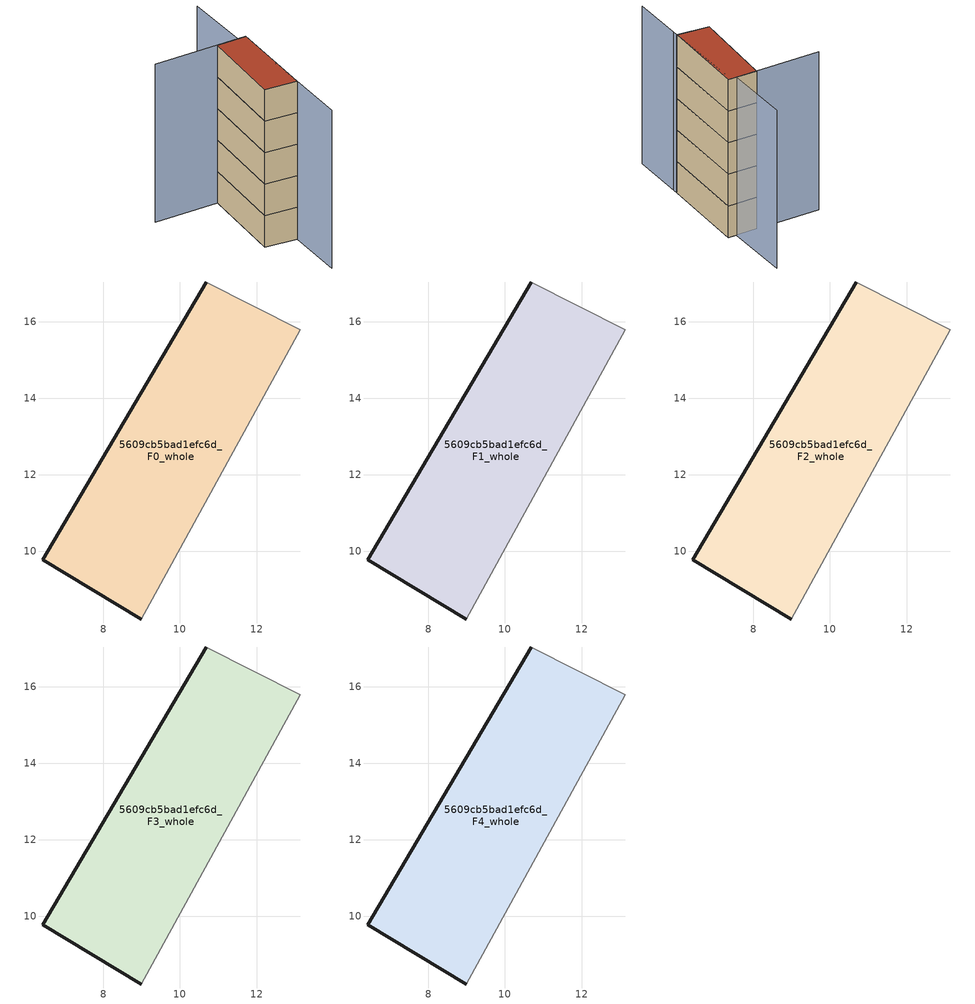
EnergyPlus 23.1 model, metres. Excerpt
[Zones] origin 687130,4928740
5609cb5bad1efc6d_F0_whole
 floor ground (EU_floor_Construction): 13.14,15.78 8.98,8.23 6.41,9.78 10.68,17.03 z0
 wall outside (EU_wall_Construction): 10.68,17.03 6.41,9.78 8.98,8.23 z0:3
 wall adiabatic (EU_wall_Construction): 8.98,8.23 13.14,15.78 10.68,17.03 z0:3
5609cb5bad1efc6d_F1_whole
 floor to 5609cb5bad1efc6d_F0_whole (EU_floor_Construction): 13.14,15.78 8.98,8.23 6.41,9.78 10.68,17.03 z3
 wall outside (EU_wall_Construction): 10.68,17.03 6.41,9.78 8.98,8.23 z3:6
 wall adiabatic (EU_wall_Construction): 8.98,8.23 13.14,15.78 10.68,17.03 z3:6
5609cb5bad1efc6d_F2_whole
 floor to 5609cb5bad1efc6d_F1_whole (EU_floor_Construction): 13.14,15.78 8.98,8.23 6.41,9.78 10.68,17.03 z6
 wall outside (EU_wall_Construction): 10.68,17.03 6.41,9.78 8.98,8.23 z6:9
 wall adiabatic (EU_wall_Construction): 8.98,8.23 13.14,15.78 10.68,17.03 z6:9
5609cb5bad1efc6d_F3_whole
 floor to 5609cb5bad1efc6d_F2_whole (EU_floor_Construction): 13.14,15.78 8.98,8.23 6.41,9.78 10.68,17.03 z9
 wall outside (EU_wall_Construction): 10.68,17.03 6.41,9.78 8.98,8.23 z9:12
 wall adiabatic (EU_wall_Construction): 8.98,8.23 13.14,15.78 10.68,17.03 z9:12
5609cb5bad1efc6d_F4_whole
 floor to 5609cb5bad1efc6d_F3_whole (EU_floor_Construction): 13.14,15.78 8.98,8.23 6.41,9.78 10.68,17.03 z12
 wall outside (EU_wall_Construction): 10.68,17.03 6.41,9.78 8.98,8.23 z12:15
 wall adiabatic (EU_wall_Construction): 8.98,8.23 13.14,15.78 10.68,17.03 z12:15
 roof outside (EU_roof_Construction): 8.98,8.23 13.14,15.78 10.68,17.03 6.41,9.78 z15
shading: 6.35,3.27 8.98,8.23 / 8.75,7.78 12.89,15.91 / 12.43,16.15 15.36,21.88 / 13.14,15.78 5.24,19.7 z0:15
[Building]
EU S2 Campaign: North Axis=0; Terrain=City; Solar Distribution=FullExterior
[Site:Location]
Bologna: Latitude=44.5; Longitude=11.25; Time Zone=1; Elevation=37
[SizingPeriod:WeatherFileDays]
AnnualSizingPeriod: Begin Month=1; Begin Day of Month=1; End Month=12; End Day of Month=31; Day of Week for Start Day=Monday; Use Weather File Daylight Saving Period=No; Use Weather File Rain and Snow Indicators=No
[MATERIAL]
EU_InternalMass_Material: Roughness=MediumRough; Thickness=0.1; Conductivity=1; Density=1800; Specific Heat=900; Thermal Absorptance=0.9; Solar Absorptance=0.7; Visible Absorptance=0.7
[MATERIAL:NOMASS] Roughness=MediumRough; Thermal Absorptance=0.9; Solar Absorptance=0.7; Visible Absorptance=0.7
Name | Thermal Resistance
EU_wall_NoMass | 0.905828
EU_roof_NoMass | 0.37593
EU_floor_NoMass | 0.67114
[CONSTRUCTION]
EU_wall_Construction: EU_wall_NoMass
EU_roof_Construction: EU_roof_NoMass
EU_floor_Construction: EU_floor_NoMass
EU_InternalMass_Construction: EU_InternalMass_Material
[ZONE] Type=1; Multiplier=1; Ceiling Height=autocalculate; Volume=73.5278; Floor Area=autocalculate; Part of Total Floor Area=Yes
5609cb5bad1efc6d_F0_whole; 5609cb5bad1efc6d_F1_whole; 5609cb5bad1efc6d_F2_whole; 5609cb5bad1efc6d_F3_whole; 5609cb5bad1efc6d_F4_whole
[INTERNALMASS] Construction=EU_InternalMass_Construction; Surface Area=24.5095
Name | Zone or ZoneList
5609cb5bad1efc6d_F0_whole_EU_InternalMass | 5609cb5bad1efc6d_F0_whole
5609cb5bad1efc6d_F1_whole_EU_InternalMass | 5609cb5bad1efc6d_F1_whole
5609cb5bad1efc6d_F2_whole_EU_InternalMass | 5609cb5bad1efc6d_F2_whole
5609cb5bad1efc6d_F3_whole_EU_InternalMass | 5609cb5bad1efc6d_F3_whole
5609cb5bad1efc6d_F4_whole_EU_InternalMass | 5609cb5bad1efc6d_F4_whole
[OTHEREQUIPMENT] Fuel Type=Electricity; Design Level Calculation Method=Watts/Area; Power per Zone Floor Area=1; Fraction Latent=0; Fraction Radiant=0; Fraction Lost=0; Carbon Dioxide Generation Rate=0; EndUse Subcategory=EU_Step8_InternalGains
Name | Zone or ZoneList or Space or SpaceList | Schedule
EU_Step8_InternalGain_5609cb5bad1efc6d_F0_whole_f000 | 5609cb5bad1efc6d_F0_whole | EU_Step8_GainSchedule_5609cb5bad1efc6d_F0_whole_f000
EU_Step8_InternalGain_5609cb5bad1efc6d_F1_whole_f000 | 5609cb5bad1efc6d_F1_whole | EU_Step8_GainSchedule_5609cb5bad1efc6d_F1_whole_f000
EU_Step8_InternalGain_5609cb5bad1efc6d_F2_whole_f000 | 5609cb5bad1efc6d_F2_whole | EU_Step8_GainSchedule_5609cb5bad1efc6d_F2_whole_f000
EU_Step8_InternalGain_5609cb5bad1efc6d_F3_whole_f000 | 5609cb5bad1efc6d_F3_whole | EU_Step8_GainSchedule_5609cb5bad1efc6d_F3_whole_f000
EU_Step8_InternalGain_5609cb5bad1efc6d_F4_whole_f000 | 5609cb5bad1efc6d_F4_whole | EU_Step8_GainSchedule_5609cb5bad1efc6d_F4_whole_f000
[ZONEVENTILATION:DESIGNFLOWRATE] Schedule=EU_AlwaysOn; Design Flow Rate Calculation Method=AirChanges/Hour; Air Changes per Hour=0.73129; Ventilation Type=Natural; Fan Pressure Rise=0; Fan Total Efficiency=1; Constant Term Coefficient=1; Temperature Term Coefficient=0; Velocity Term Coefficient=0; Velocity Squared Term Coefficient=0; Minimum Indoor Temperature=-100; Maximum Indoor Temperature=100; Delta Temperature=-100; Minimum Outdoor Temperature=-100; Maximum Outdoor Temperature=100; Maximum Wind Speed=40
Name | Zone or ZoneList or Space or SpaceList
EU_ConstantAir_5609cb5bad1efc6d_F0_whole | 5609cb5bad1efc6d_F0_whole
EU_ConstantAir_5609cb5bad1efc6d_F1_whole | 5609cb5bad1efc6d_F1_whole
EU_ConstantAir_5609cb5bad1efc6d_F2_whole | 5609cb5bad1efc6d_F2_whole
EU_ConstantAir_5609cb5bad1efc6d_F3_whole | 5609cb5bad1efc6d_F3_whole
EU_ConstantAir_5609cb5bad1efc6d_F4_whole | 5609cb5bad1efc6d_F4_whole
[HVACTEMPLATE:THERMOSTAT] Constant Heating Setpoint=20; Constant Cooling Setpoint=50
EU_HeatOnly_5609cb5bad1efc6d_F0_whole; EU_HeatOnly_5609cb5bad1efc6d_F1_whole; EU_HeatOnly_5609cb5bad1efc6d_F2_whole; EU_HeatOnly_5609cb5bad1efc6d_F3_whole; EU_HeatOnly_5609cb5bad1efc6d_F4_whole
[HVACTEMPLATE:ZONE:IDEALLOADSAIRSYSTEM] System Availability Schedule=EU_AlwaysOn; Maximum Heating Supply Air Temperature=50; Minimum Cooling Supply Air Temperature=13; Maximum Heating Supply Air Humidity Ratio=0.0156; Minimum Cooling Supply Air Humidity Ratio=0.0077; Heating Limit=NoLimit; Cooling Limit=NoLimit; Heating Availability Schedule=EU_AlwaysOn; Cooling Availability Schedule=EU_CoolingOff; Dehumidification Control Type=ConstantSensibleHeatRatio; Cooling Sensible Heat Ratio=0.7; Dehumidification Setpoint=60; Humidification Control Type=None; Humidification Setpoint=30; Outdoor Air Method=None; Outdoor Air Flow Rate per Person=0.00944; Outdoor Air Flow Rate per Zone Floor Area=0; Outdoor Air Flow Rate per Zone=0; Demand Controlled Ventilation Type=None; Outdoor Air Economizer Type=NoEconomizer; Heat Recovery Type=None; Sensible Heat Recovery Effectiveness=0.7; Latent Heat Recovery Effectiveness=0.65
Name | Template Thermostat
5609cb5bad1efc6d_F0_whole | EU_HeatOnly_5609cb5bad1efc6d_F0_whole
5609cb5bad1efc6d_F1_whole | EU_HeatOnly_5609cb5bad1efc6d_F1_whole
5609cb5bad1efc6d_F2_whole | EU_HeatOnly_5609cb5bad1efc6d_F2_whole
5609cb5bad1efc6d_F3_whole | EU_HeatOnly_5609cb5bad1efc6d_F3_whole
5609cb5bad1efc6d_F4_whole | EU_HeatOnly_5609cb5bad1efc6d_F4_whole
[SIZING:ZONE] Zone Cooling Design Supply Air Temperature Input Method=SupplyAirTemperature; Zone Cooling Design Supply Air Temperature=13; Zone Heating Design Supply Air Temperature Input Method=SupplyAirTemperature; Zone Heating Design Supply Air Temperature=50; Zone Cooling Design Supply Air Humidity Ratio=0.008; Zone Heating Design Supply Air Humidity Ratio=0.008; Cooling Design Air Flow Method=DesignDay; Cooling Design Air Flow Rate=0; Cooling Minimum Air Flow per Zone Floor Area=0.000762; Cooling Minimum Air Flow=0; Cooling Minimum Air Flow Fraction=0.2; Heating Design Air Flow Method=DesignDay; Heating Design Air Flow Rate=0; Heating Maximum Air Flow per Zone Floor Area=0.002032; Heating Maximum Air Flow=0.141576; Heating Maximum Air Flow Fraction=0.3; Account for Dedicated Outdoor Air System=No; Dedicated Outdoor Air System Control Strategy=NeutralSupplyAir; Dedicated Outdoor Air Low Setpoint Temperature for Design=autosize; Dedicated Outdoor Air High Setpoint Temperature for Design=autosize; Zone Load Sizing Method=Sensible Load Only No Latent Load; Zone Latent Cooling Design Supply Air Humidity Ratio Input Method=HumidityRatioDifference; Zone Cooling Design Supply Air Humidity Ratio Difference=0.005; Zone Latent Heating Design Supply Air Humidity Ratio Input Method=HumidityRatioDifference; Zone Humidification Design Supply Air Humidity Ratio Difference=0.005
5609cb5bad1efc6d_F0_whole; 5609cb5bad1efc6d_F1_whole; 5609cb5bad1efc6d_F2_whole; 5609cb5bad1efc6d_F3_whole; 5609cb5bad1efc6d_F4_whole
[SCHEDULE:CONSTANT]
Name | Hourly Value
EU_AlwaysOn | 1
EU_CoolingOff | 0
[SCHEDULE:FILE] Column Number=1; Rows to Skip at Top=0; Number of Hours of Data=8760; Column Separator=Comma; Interpolate to Timestep=No; Minutes per Item=60; Adjust Schedule for Daylight Savings=Yes
Name | File
EU_Step8_GainSchedule_5609cb5bad1efc6d_F0_whole_f000 | ../../schedules/5609cb5bad1efc6d/5609cb5bad1efc6d_F0_whole_f000_gain.csv
EU_Step8_GainSchedule_5609cb5bad1efc6d_F1_whole_f000 | ../../schedules/5609cb5bad1efc6d/5609cb5bad1efc6d_F1_whole_f000_gain.csv
EU_Step8_GainSchedule_5609cb5bad1efc6d_F2_whole_f000 | ../../schedules/5609cb5bad1efc6d/5609cb5bad1efc6d_F2_whole_f000_gain.csv
EU_Step8_GainSchedule_5609cb5bad1efc6d_F3_whole_f000 | ../../schedules/5609cb5bad1efc6d/5609cb5bad1efc6d_F3_whole_f000_gain.csv
EU_Step8_GainSchedule_5609cb5bad1efc6d_F4_whole_f000 | ../../schedules/5609cb5bad1efc6d/5609cb5bad1efc6d_F4_whole_f000_gain.csv
